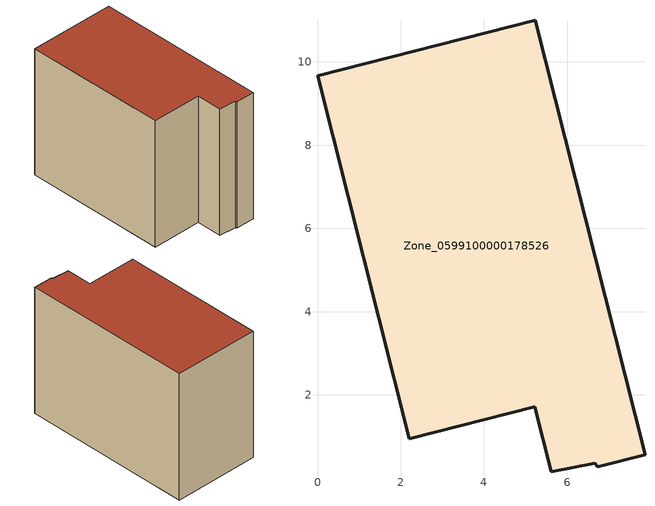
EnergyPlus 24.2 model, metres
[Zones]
Zone_0599100000178526
 floor ground (C_G): 5.22,1.71 2.2,0.95 0,9.67 5.23,11 7.87,0.56 6.74,0.28 6.66,0.36 5.61,0.15 z0
 wall outside (C_F): 5.23,11 0,9.67 2.2,0.95 5.22,1.71 5.61,0.15 6.66,0.36 6.74,0.28 7.87,0.56 5.23,11 z0:8.12
 roof outside (C_R): 5.61,0.15 6.66,0.36 6.74,0.28 7.87,0.56 5.23,11 0,9.67 2.2,0.95 5.22,1.71 z8.12
[BUILDING]
Pand.0599100000178526: North Axis=0; Terrain=City; Loads Convergence Tolerance Value=0.04; Temperature Convergence Tolerance Value=0.4; Solar Distribution=FullExterior; Maximum Number of Warmup Days=25; Minimum Number of Warmup Days=1
[Site:Location]
Rotterdam.The.Hague.AP_ZH_NLD Design_Conditions: Latitude=51.96; Longitude=4.45; Time Zone=1; Elevation=-4.5
[SITE:GROUNDTEMPERATURE:BUILDINGSURFACE]
18, 18, 18, 18, 18, 18, 18, 18, 18, 18, 18, 18
[MATERIAL] Thermal Absorptance=0.9; Solar Absorptance=0.7; Visible Absorptance=0.7
Name | Roughness | Thickness | Conductivity | Density | Specific Heat
G.TI.1975-1991 | MediumSmooth | 0.15 | 0.288461 | 540 | 1210
F.TI.1975-1991 | Rough | 0.3 | 0.230769 | 1920 | 840
R.TI.1975-1991 | MediumRough | 0.2 | 0.153846 | 1500 | 1000
[CONSTRUCTION]
C_G: G.TI.1975-1991
C_F: F.TI.1975-1991
C_R: R.TI.1975-1991
[ZONE]
Zone_0599100000178526: Type=1; Multiplier=1; Ceiling Height=Autocalculate; Volume=Autocalculate; Floor Area=autocalculate; Part of Total Floor Area=Yes
[ZONEINFILTRATION:DESIGNFLOWRATE]
Infil_Zone_0599100000178526: Zone or ZoneList or Space or SpaceList=Zone_0599100000178526; Schedule=AlwaysOn; Design Flow Rate Calculation Method=Flow/Area; Flow Rate per Floor Area=0.003; Constant Term Coefficient=1; Temperature Term Coefficient=0; Velocity Term Coefficient=0; Velocity Squared Term Coefficient=0
[HVACTEMPLATE:ZONE:IDEALLOADSAIRSYSTEM]
Zone_0599100000178526: Maximum Heating Supply Air Temperature=50; Minimum Cooling Supply Air Temperature=13; Maximum Heating Supply Air Humidity Ratio=0.0156; Minimum Cooling Supply Air Humidity Ratio=0.0077; Heating Limit=NoLimit; Cooling Limit=NoLimit; Dehumidification Control Type=ConstantSensibleHeatRatio; Cooling Sensible Heat Ratio=0.7; Dehumidification Setpoint=60; Humidification Control Type=None; Humidification Setpoint=30; Outdoor Air Method=None; Outdoor Air Flow Rate per Person=0.00944; Outdoor Air Flow Rate per Zone Floor Area=0; Outdoor Air Flow Rate per Zone=0; Demand Controlled Ventilation Type=None; Outdoor Air Economizer Type=NoEconomizer; Heat Recovery Type=None; Sensible Heat Recovery Effectiveness=0.7; Latent Heat Recovery Effectiveness=0.65
[ZONECONTROL:THERMOSTAT]
ThermostatControl_Zone_0599100000178526: Zone or ZoneList=Zone_0599100000178526; Control Type Schedule=DualSetpointControlType; Control 1=Thermostat_Zone_0599100000178526; Temperature Difference Between Cutout And Setpoint=0
[THERMOSTATSETPOINT:DUALSETPOINT]
Thermostat_Zone_0599100000178526: Heating Setpoint Temperature Schedule=HeatingSetpoint_Zone_0599100000178526; Cooling Setpoint Temperature Schedule=CoolingSetpoint_Zone_0599100000178526
[SCHEDULE:COMPACT]
HeatingSetpoint_Zone_0599100000178526: Through: 12/31, For: AllDays, Until: 24:00, 21
CoolingSetpoint_Zone_0599100000178526: Through: 12/31, For: AllDays, Until: 24:00, 24
DualSetpointControlType: Through: 12/31, For: AllDays, Until: 24:00, 4
AlwaysOn: Through: 12/31, For: AllDays, Until: 24:00, 1
